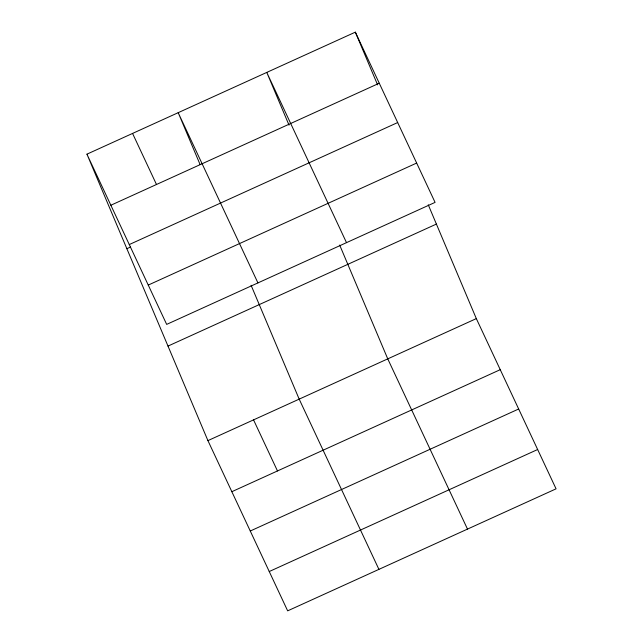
<?xml version="1.0" encoding="UTF-8"?>
<svg xmlns="http://www.w3.org/2000/svg" width="643" height="643" viewBox="0 0 643 643"><rect width="100%" height="100%" fill="white"/><g stroke="black" fill="none" stroke-linecap="round" stroke-linejoin="round"><path stroke-width="0.96" d="M86.934 154.167L355.338 32.15L435.078 202.384L166.674 324.394L86.934 154.167L207.922 440.616L287.662 610.85L556.066 488.833L476.326 318.606L428.246 204.779M110.861 205.238L379.257 83.22M129.275 244.557L397.679 122.548M126.864 248.696L130.513 247.033M148.26 285.074L416.656 163.057M168 346.087L436.396 224.077M207.922 440.616L476.326 318.606M231.85 491.694L500.246 369.677M250.264 531.014L518.668 408.996M269.248 571.531L537.644 449.513M346.505 242.644L266.765 72.418L289.029 125.136M467.493 529.101L387.753 358.866L339.673 245.047M257.931 282.912L178.191 112.678L200.069 164.487M378.92 569.368L299.18 399.134L251.1 285.307M132.562 133.422L156.49 184.493M253.551 419.879L277.479 470.949M355.338 32.15L377.602 84.868"/></g></svg>
